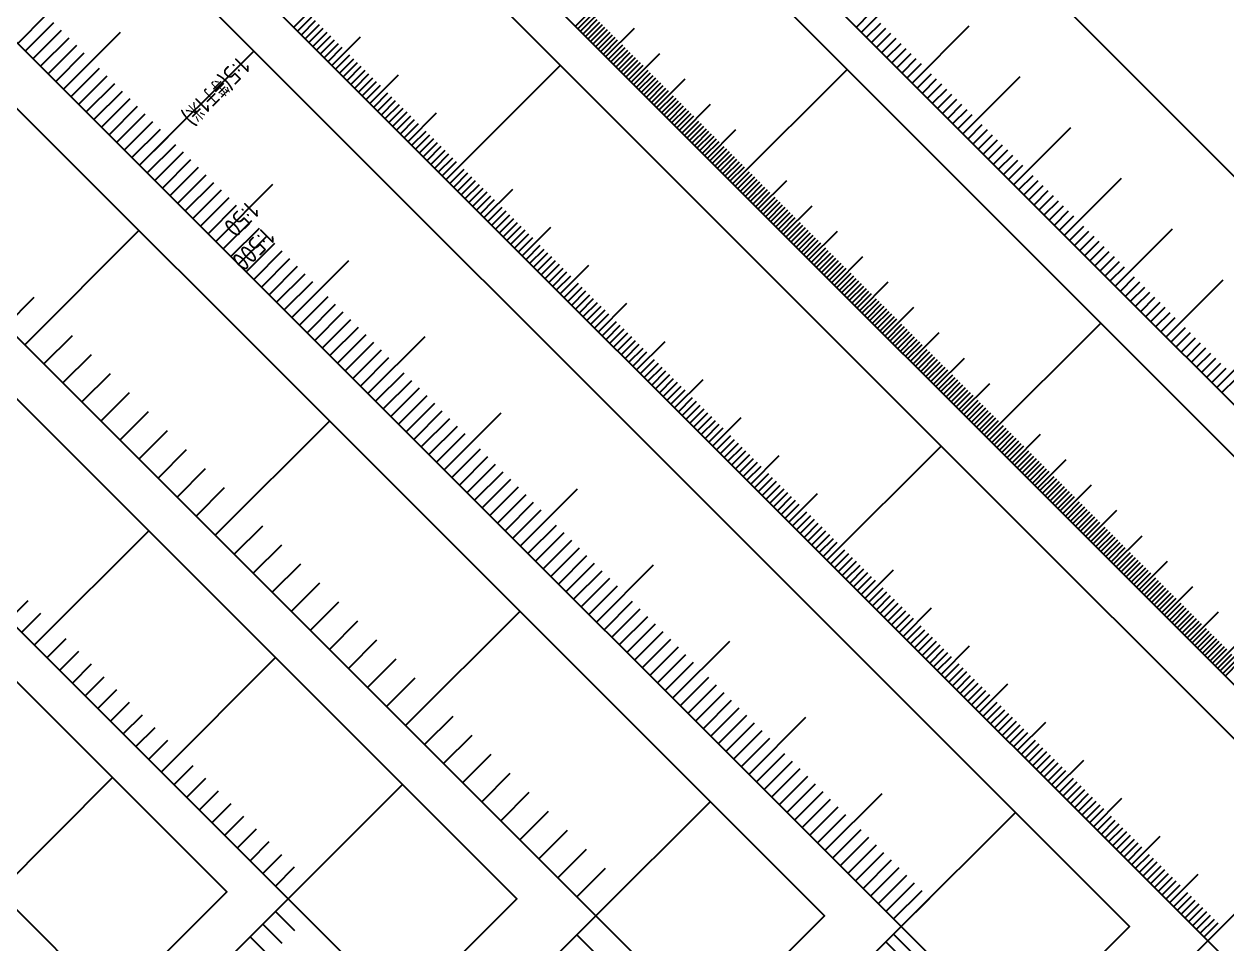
# Model space of a CAD drawing. Header units: millimetres. Extents: x 38046 to 69892, y 8139 to 15731.
# Drawn here: x 43972.3 to 44195.7, y 15178.7 to 15349.5 of the extents above; entities that cross this region are included whole.
import ezdxf

# ---------------------------------------------------------------- set-up
doc = ezdxf.new("R2010")
doc.units = ezdxf.units.MM
doc.header["$LTSCALE"] = 1000
doc.header["$MEASUREMENT"] = 0
doc.layers.get('0').update_dxf_attribs({"color": 3})
for name, color, linetype in [('PUB_TEXT', 3, 'Continuous'), ('图层1', 1, 'Continuous'), ('图层3', 253, 'Continuous')]:
    doc.layers.add(name, color=color, linetype=linetype)
doc.styles.get("Standard").update_dxf_attribs({"font": 'gbenor.shx', "bigfont": 'gbcbig.shx'})

msp = doc.modelspace()

# ---------------------------------------------------------------- linework, layer by layer
for p, q in [((44022.41, 15348.93), (44027.72, 15354.23)), ((44029.48, 15341.86), (44034.79, 15347.16)), ((44050.7, 15320.64), (44071.91, 15341.86)), ((44050.7, 15320.64), (44071.91, 15341.86)), ((44103.94, 15319.91), (44125.16, 15341.12)), ((44036.56, 15334.79), (44041.86, 15340.09)), ((44043.63, 15327.72), (44048.93, 15333.02)), ((44057.77, 15313.57), (44063.07, 15318.88)), ((44064.84, 15306.5), (44070.14, 15311.81)), ((43972.46, 15289.94), (43993.67, 15311.16)), ((44071.91, 15299.43), (44077.21, 15304.74)), ((44078.98, 15292.36), (44084.28, 15297.66)), ((44151.08, 15272.77), (44172.3, 15293.98)), ((44086.05, 15285.29), (44091.36, 15290.59)), ((44093.12, 15278.22), (44098.43, 15283.52)), ((44100.19, 15271.15), (44105.5, 15276.45)), ((44007.81, 15254.59), (44029.03, 15275.8)), ((44007.81, 15254.59), (44029.03, 15275.8)), ((44107.27, 15264.08), (44112.57, 15269.38)), ((44121.41, 15249.93), (44142.62, 15271.15)), ((44114.34, 15257.01), (44119.64, 15262.31)), ((43974.26, 15234.2), (43995.48, 15255.42)), ((43974.26, 15234.2), (43995.48, 15255.42)), ((44128.48, 15242.86), (44133.78, 15248.17)), ((44043.17, 15219.23), (44064.38, 15240.44)), ((44135.55, 15235.79), (44140.85, 15241.1)), ((44142.62, 15228.72), (44147.92, 15234.02)), ((43997.83, 15210.63), (44019.05, 15231.85)), ((44149.69, 15221.65), (44155, 15226.95)), ((44156.76, 15214.58), (44162.07, 15219.88)), ((44163.83, 15207.51), (44169.14, 15212.81)), ((44170.91, 15200.44), (44176.21, 15205.74)), ((44177.98, 15193.37), (44183.28, 15198.67)), ((44185.05, 15186.29), (44190.35, 15191.6))]:
    msp.add_line(p, q)
for points in [[(44127.82, 15348.01), (44138.43, 15358.62)], [(44075.66, 15348.19), (44080.96, 15353.49)], [(43979.63, 15337.45), (43990.24, 15348.05)], [(44080.37, 15343.48), (44085.68, 15348.78)], [(44137.25, 15338.58), (44147.86, 15349.19)], [(43993.77, 15323.31), (44014.99, 15344.52)], [(44085.09, 15338.76), (44090.39, 15344.07)], [(44103.94, 15319.91), (44125.16, 15341.12)], [(44089.8, 15334.05), (44095.1, 15339.35)], [(44146.68, 15329.15), (44157.29, 15339.76)], [(44094.52, 15329.34), (44099.82, 15334.64)], [(44099.23, 15324.62), (44104.53, 15329.92)], [(44156.11, 15319.72), (44166.71, 15330.33)], [(43993.77, 15323.31), (43999.08, 15328.61)], [(43993.77, 15323.31), (43999.08, 15328.61)], [(43993.77, 15323.31), (43999.08, 15328.61)], [(43993.77, 15323.31), (43999.08, 15328.61)], [(44165.54, 15310.3), (44176.14, 15320.9)], [(44007.92, 15309.16), (44018.52, 15319.77)], [(44007.92, 15309.16), (44018.52, 15319.77)], [(44007.92, 15309.16), (44018.52, 15319.77)], [(44007.92, 15309.16), (44018.52, 15319.77)], [(44007.92, 15309.16), (44018.52, 15319.77)], [(44007.92, 15309.16), (44018.52, 15319.77)], [(44007.92, 15309.16), (44018.52, 15319.77)], [(44007.92, 15309.16), (44018.52, 15319.77)], [(44007.92, 15309.16), (44018.52, 15319.77)], [(44108.66, 15315.19), (44113.96, 15320.5)], [(44113.37, 15310.48), (44118.67, 15315.78)], [(43972.46, 15289.94), (43993.67, 15311.16)], [(44118.09, 15305.77), (44123.39, 15311.07)], [(44174.96, 15300.87), (44185.57, 15311.47)], [(44022.06, 15295.02), (44032.67, 15305.63)], [(44022.06, 15295.02), (44032.67, 15305.63)], [(44022.06, 15295.02), (44032.67, 15305.63)], [(44022.06, 15295.02), (44032.67, 15305.63)], [(44022.06, 15295.02), (44032.67, 15305.63)], [(44122.8, 15301.05), (44128.1, 15306.35)], [(44127.51, 15296.34), (44132.82, 15301.64)], [(44184.39, 15291.44), (44195, 15302.05)], [(44132.23, 15291.62), (44137.53, 15296.93)], [(44151.08, 15272.77), (44172.3, 15293.98)], [(44136.94, 15286.91), (44142.25, 15292.21)], [(44193.82, 15282.01), (44204.43, 15292.62)], [(44036.2, 15280.88), (44046.81, 15291.49)], [(44036.2, 15280.88), (44046.81, 15291.49)], [(44036.2, 15280.88), (44046.81, 15291.49)], [(44036.2, 15280.88), (44046.81, 15291.49)], [(44036.2, 15280.88), (44046.81, 15291.49)], [(44036.2, 15280.88), (44046.81, 15291.49)], [(44036.2, 15280.88), (44046.81, 15291.49)], [(44036.2, 15280.88), (44046.81, 15291.49)], [(44141.66, 15282.19), (44146.96, 15287.5)], [(44146.37, 15277.48), (44151.67, 15282.78)], [(44050.34, 15266.74), (44060.95, 15277.34)], [(44050.34, 15266.74), (44060.95, 15277.34)], [(44050.34, 15266.74), (44060.95, 15277.34)], [(44050.34, 15266.74), (44060.95, 15277.34)], [(44155.8, 15268.05), (44161.1, 15273.36)], [(44160.51, 15263.34), (44165.82, 15268.64)], [(44064.49, 15252.59), (44075.09, 15263.2)], [(44064.49, 15252.59), (44075.09, 15263.2)], [(44064.49, 15252.59), (44075.09, 15263.2)], [(44165.23, 15258.62), (44170.53, 15263.93)], [(44169.94, 15253.91), (44175.24, 15259.21)], [(44174.65, 15249.2), (44179.96, 15254.5)], [(44179.37, 15244.48), (44184.67, 15249.79)], [(44078.63, 15238.45), (44089.23, 15249.06)], [(44078.63, 15238.45), (44089.23, 15249.06)], [(44078.63, 15238.45), (44089.23, 15249.06)], [(44078.63, 15238.45), (44089.23, 15249.06)], [(44078.63, 15238.45), (44089.23, 15249.06)], [(44078.63, 15238.45), (44089.23, 15249.06)], [(44184.08, 15239.77), (44189.39, 15245.07)], [(44188.8, 15235.05), (44194.1, 15240.36)], [(44092.77, 15224.31), (44103.38, 15234.92)], [(44092.77, 15224.31), (44103.38, 15234.92)], [(44092.77, 15224.31), (44103.38, 15234.92)], [(44092.77, 15224.31), (44103.38, 15234.92)], [(44193.51, 15230.34), (44198.81, 15235.64)], [(44106.91, 15210.17), (44117.52, 15220.77)], [(44106.91, 15210.17), (44117.52, 15220.77)], [(44106.91, 15210.17), (44117.52, 15220.77)], [(44106.91, 15210.17), (44117.52, 15220.77)], [(43967.57, 15188.37), (43988.78, 15209.59)], [(44021.4, 15187.06), (44042.62, 15208.28)], [(44078.53, 15183.88), (44099.74, 15205.09)], [(44121.05, 15196.03), (44131.66, 15206.63)], [(44121.05, 15196.03), (44131.66, 15206.63)], [(44121.05, 15196.03), (44131.66, 15206.63)], [(44135.2, 15181.88), (44156.41, 15203.1)], [(44192.12, 15179.22), (44213.33, 15200.44)], [(43967.57, 15188.37), (43988.78, 15167.16)], [(44021.4, 15187.06), (44042.62, 15165.85)], [(44135.2, 15181.88), (44140.5, 15187.19)], [(44078.53, 15183.88), (44099.74, 15162.66)], [(44135.2, 15181.88), (44156.41, 15160.67)], [(44135.2, 15181.88), (44140.5, 15176.58)], [(44192.12, 15179.22), (44213.33, 15158.01)]]:
    msp.add_lwpolyline(points)
at = {"layer": '图层1'}
for points in [[(43967.57, 15188.37), (43748.36, 15407.58), (43769.58, 15428.79), (44009.99, 15188.37), (43769.58, 14947.96), (43748.36, 14969.17), (43967.57, 15188.37)], [(44021.4, 15187.06), (43802.2, 15406.27), (43823.41, 15427.48), (44063.83, 15187.06), (43823.41, 14946.65), (43802.2, 14967.86), (44021.4, 15187.06)], [(44078.53, 15183.88), (43859.32, 15403.08), (43880.54, 15424.29), (44120.95, 15183.88), (43880.54, 14943.46), (43859.32, 14964.67), (44078.53, 15183.88)], [(44135.2, 15181.88), (43915.99, 15401.09), (43937.21, 15422.3), (44177.62, 15181.88), (43937.21, 14941.47), (43915.99, 14962.68), (44135.2, 15181.88)], [(44192.12, 15179.22), (43972.92, 15398.43), (43994.13, 15419.64), (44234.54, 15179.22), (43994.13, 14938.81), (43972.92, 14960.02), (44192.12, 15179.22)], [(44245.36, 15178.49), (44026.16, 15397.69), (44047.38, 15418.9), (44287.79, 15178.49), (44047.38, 14938.07), (44026.16, 14959.28), (44245.36, 15178.49)], [(44297.53, 15178.3), (44078.33, 15397.51), (44099.54, 15418.72), (44339.96, 15178.3), (44099.54, 14937.89), (44078.33, 14959.1), (44297.53, 15178.3)]]:
    msp.add_lwpolyline(points, dxfattribs=at)
at = {"layer": '图层3'}
for p, q in [((44023.12, 15348.22), (44025.77, 15350.87)), ((44023.83, 15347.51), (44026.48, 15350.17)), ((44024.53, 15346.81), (44027.19, 15349.46)), ((44025.24, 15346.1), (44027.89, 15348.75)), ((44025.95, 15345.39), (44028.6, 15348.05)), ((44026.66, 15344.69), (44029.31, 15347.34)), ((44027.36, 15343.98), (44030.01, 15346.63)), ((44028.07, 15343.27), (44030.72, 15345.92)), ((44028.78, 15342.57), (44031.43, 15345.22)), ((44030.19, 15341.15), (44032.84, 15343.8)), ((44030.9, 15340.44), (44033.55, 15343.1)), ((44031.61, 15339.74), (44034.26, 15342.39)), ((44032.31, 15339.03), (44034.96, 15341.68)), ((44033.02, 15338.32), (44035.67, 15340.97)), ((44033.73, 15337.62), (44036.38, 15340.27)), ((44034.43, 15336.91), (44037.09, 15339.56)), ((44035.14, 15336.2), (44037.79, 15338.85)), ((44035.85, 15335.49), (44038.5, 15338.15)), ((44037.26, 15334.08), (44039.91, 15336.73)), ((44037.97, 15333.37), (44040.62, 15336.02)), ((44038.68, 15332.67), (44041.33, 15335.32)), ((44039.38, 15331.96), (44042.04, 15334.61)), ((44040.09, 15331.25), (44042.74, 15333.9)), ((44040.8, 15330.54), (44043.45, 15333.2)), ((44041.5, 15329.84), (44044.16, 15332.49)), ((44042.21, 15329.13), (44044.86, 15331.78)), ((44042.92, 15328.42), (44045.57, 15331.07)), ((44044.33, 15327.01), (44046.98, 15329.66)), ((44044.33, 15327.01), (44046.98, 15329.66)), ((44045.04, 15326.3), (44047.69, 15328.95)), ((44045.04, 15326.3), (44047.69, 15328.95)), ((44045.75, 15325.59), (44048.4, 15328.25)), ((44045.75, 15325.59), (44048.4, 15328.25)), ((44046.45, 15324.89), (44049.11, 15327.54)), ((44046.45, 15324.89), (44049.11, 15327.54)), ((44047.16, 15324.18), (44049.81, 15326.83)), ((44047.16, 15324.18), (44049.81, 15326.83)), ((44047.87, 15323.47), (44050.52, 15326.12)), ((44047.87, 15323.47), (44050.52, 15326.12)), ((44048.58, 15322.77), (44051.23, 15325.42)), ((44048.58, 15322.77), (44051.23, 15325.42)), ((44049.28, 15322.06), (44051.93, 15324.71)), ((44049.28, 15322.06), (44051.93, 15324.71)), ((44049.99, 15321.35), (44052.64, 15324)), ((44049.99, 15321.35), (44052.64, 15324)), ((44051.4, 15319.94), (44054.06, 15322.59)), ((44051.4, 15319.94), (44054.06, 15322.59)), ((44052.11, 15319.23), (44054.76, 15321.88)), ((44052.11, 15319.23), (44054.76, 15321.88)), ((44052.82, 15318.52), (44055.47, 15321.18)), ((44052.82, 15318.52), (44055.47, 15321.18)), ((44053.53, 15317.82), (44056.18, 15320.47)), ((44054.23, 15317.11), (44056.88, 15319.76)), ((44054.94, 15316.4), (44057.59, 15319.05)), ((44055.65, 15315.7), (44058.3, 15318.35)), ((44056.35, 15314.99), (44059.01, 15317.64)), ((44057.06, 15314.28), (44059.71, 15316.93)), ((44058.48, 15312.87), (44061.13, 15315.52)), ((44059.18, 15312.16), (44061.83, 15314.81)), ((44059.89, 15311.45), (44062.54, 15314.1)), ((44060.6, 15310.75), (44063.25, 15313.4)), ((44061.3, 15310.04), (44063.96, 15312.69)), ((44062.01, 15309.33), (44064.66, 15311.98)), ((44062.72, 15308.62), (44065.37, 15311.28)), ((44063.43, 15307.92), (44066.08, 15310.57)), ((44064.13, 15307.21), (44066.78, 15309.86)), ((44065.55, 15305.8), (44068.2, 15308.45)), ((44066.25, 15305.09), (44068.91, 15307.74)), ((44066.96, 15304.38), (44069.61, 15307.03)), ((44067.67, 15303.67), (44070.32, 15306.33)), ((44068.37, 15302.97), (44071.03, 15305.62)), ((44069.08, 15302.26), (44071.73, 15304.91)), ((44069.79, 15301.55), (44072.44, 15304.2)), ((44070.5, 15300.85), (44073.15, 15303.5)), ((44071.2, 15300.14), (44073.85, 15302.79)), ((44072.62, 15298.72), (44075.27, 15301.38)), ((44073.32, 15298.02), (44075.98, 15300.67)), ((43968.92, 15293.48), (43974.23, 15298.78)), ((44074.03, 15297.31), (44076.68, 15299.96)), ((44074.74, 15296.6), (44077.39, 15299.25)), ((44075.45, 15295.9), (44078.1, 15298.55)), ((44076.15, 15295.19), (44078.8, 15297.84)), ((44076.86, 15294.48), (44079.51, 15297.13)), ((44077.57, 15293.77), (44080.22, 15296.43)), ((44078.27, 15293.07), (44080.93, 15295.72)), ((44079.69, 15291.65), (44082.34, 15294.31)), ((43976, 15286.41), (43981.3, 15291.71)), ((44080.4, 15290.95), (44083.05, 15293.6)), ((44081.1, 15290.24), (44083.75, 15292.89)), ((44081.81, 15289.53), (44084.46, 15292.18)), ((44082.52, 15288.83), (44085.17, 15291.48)), ((44083.22, 15288.12), (44085.88, 15290.77)), ((44083.93, 15287.41), (44086.58, 15290.06)), ((44084.64, 15286.7), (44087.29, 15289.36)), ((43979.53, 15282.87), (43984.83, 15288.17)), ((44085.35, 15286), (44088, 15288.65)), ((44086.76, 15284.58), (44089.41, 15287.23)), ((44087.47, 15283.88), (44090.12, 15286.53)), ((44088.17, 15283.17), (44090.83, 15285.82)), ((44088.88, 15282.46), (44091.53, 15285.11)), ((43983.07, 15279.34), (43988.37, 15284.64)), ((44089.59, 15281.75), (44092.24, 15284.41)), ((44090.3, 15281.05), (44092.95, 15283.7)), ((44091, 15280.34), (44093.65, 15282.99)), ((43986.6, 15275.8), (43991.91, 15281.1)), ((44091.71, 15279.63), (44094.36, 15282.28)), ((44092.42, 15278.93), (44095.07, 15281.58)), ((44093.83, 15277.51), (44096.48, 15280.16)), ((44094.54, 15276.8), (44097.19, 15279.46)), ((44095.24, 15276.1), (44097.9, 15278.75)), ((43990.14, 15272.26), (43995.44, 15277.57)), ((44095.95, 15275.39), (44098.6, 15278.04)), ((44096.66, 15274.68), (44099.31, 15277.33)), ((44097.37, 15273.98), (44100.02, 15276.63)), ((44098.07, 15273.27), (44100.72, 15275.92)), ((43993.67, 15268.73), (43998.98, 15274.03)), ((44098.78, 15272.56), (44101.43, 15275.21)), ((44099.49, 15271.85), (44102.14, 15274.51)), ((44100.9, 15270.44), (44103.55, 15273.09)), ((44101.61, 15269.73), (44104.26, 15272.38)), ((44102.32, 15269.03), (44104.97, 15271.68)), ((43997.21, 15265.19), (44002.51, 15270.5)), ((44103.02, 15268.32), (44105.67, 15270.97)), ((44103.73, 15267.61), (44106.38, 15270.26)), ((44104.44, 15266.9), (44107.09, 15269.56)), ((44000.74, 15261.66), (44006.05, 15266.96)), ((44105.14, 15266.2), (44107.8, 15268.85)), ((44105.85, 15265.49), (44108.5, 15268.14)), ((44106.56, 15264.78), (44109.21, 15267.44)), ((44107.97, 15263.37), (44110.62, 15266.02)), ((44108.68, 15262.66), (44111.33, 15265.31)), ((44004.28, 15258.12), (44009.58, 15263.43)), ((44109.39, 15261.96), (44112.04, 15264.61)), ((44110.09, 15261.25), (44112.75, 15263.9)), ((44110.8, 15260.54), (44113.45, 15263.19)), ((44111.51, 15259.83), (44114.16, 15262.49)), ((44112.22, 15259.13), (44114.87, 15261.78)), ((44112.92, 15258.42), (44115.57, 15261.07)), ((44113.63, 15257.71), (44116.28, 15260.36)), ((44115.04, 15256.3), (44117.7, 15258.95)), ((44115.75, 15255.59), (44118.4, 15258.24)), ((44011.35, 15251.05), (44016.65, 15256.35)), ((44116.46, 15254.88), (44119.11, 15257.54)), ((44117.17, 15254.18), (44119.82, 15256.83)), ((44117.87, 15253.47), (44120.52, 15256.12)), ((44118.58, 15252.76), (44121.23, 15255.41)), ((44119.29, 15252.06), (44121.94, 15254.71)), ((44119.99, 15251.35), (44122.65, 15254)), ((44014.89, 15247.52), (44020.19, 15252.82)), ((44120.7, 15250.64), (44123.35, 15253.29)), ((44122.11, 15249.23), (44124.77, 15251.88)), ((44018.42, 15243.98), (44023.72, 15249.28)), ((44122.82, 15248.52), (44125.47, 15251.17)), ((44123.53, 15247.81), (44126.18, 15250.46)), ((44124.24, 15247.11), (44126.89, 15249.76)), ((44124.94, 15246.4), (44127.6, 15249.05)), ((44125.65, 15245.69), (44128.3, 15248.34)), ((44126.36, 15244.98), (44129.01, 15247.64)), ((44127.06, 15244.28), (44129.72, 15246.93)), ((44021.96, 15240.44), (44027.26, 15245.75)), ((44127.77, 15243.57), (44130.42, 15246.22)), ((44129.19, 15242.16), (44131.84, 15244.81)), ((43969.55, 15238.92), (43973.08, 15242.45)), ((44129.89, 15241.45), (44132.54, 15244.1)), ((44130.6, 15240.74), (44133.25, 15243.39)), ((44131.31, 15240.03), (44133.96, 15242.69)), ((44025.49, 15236.91), (44030.8, 15242.21)), ((44132.01, 15239.33), (44134.67, 15241.98)), ((44132.72, 15238.62), (44135.37, 15241.27)), ((44133.43, 15237.91), (44136.08, 15240.57)), ((43971.91, 15236.56), (43975.44, 15240.1)), ((44029.03, 15233.37), (44034.33, 15238.68)), ((44134.14, 15237.21), (44136.79, 15239.86)), ((44134.84, 15236.5), (44137.49, 15239.15)), ((44136.26, 15235.09), (44138.91, 15237.74)), ((44136.96, 15234.38), (44139.62, 15237.03)), ((44137.67, 15233.67), (44140.32, 15236.32)), ((43976.62, 15231.85), (43980.16, 15235.38)), ((44032.56, 15229.84), (44037.87, 15235.14)), ((44138.38, 15232.96), (44141.03, 15235.62)), ((44139.09, 15232.26), (44141.74, 15234.91)), ((44139.79, 15231.55), (44142.44, 15234.2)), ((44140.5, 15230.84), (44143.15, 15233.49)), ((43978.98, 15229.49), (43982.51, 15233.03)), ((44036.1, 15226.3), (44041.4, 15231.61)), ((44141.21, 15230.14), (44143.86, 15232.79)), ((44141.91, 15229.43), (44144.57, 15232.08)), ((43981.33, 15227.13), (43984.87, 15230.67)), ((44143.33, 15228.01), (44145.98, 15230.67)), ((44144.04, 15227.31), (44146.69, 15229.96)), ((44144.74, 15226.6), (44147.39, 15229.25)), ((43983.69, 15224.78), (43987.23, 15228.31)), ((44039.63, 15222.77), (44044.94, 15228.07)), ((44145.45, 15225.89), (44148.1, 15228.54)), ((44146.16, 15225.19), (44148.81, 15227.84)), ((44146.86, 15224.48), (44149.52, 15227.13)), ((43986.05, 15222.42), (43989.58, 15225.95)), ((44147.57, 15223.77), (44150.22, 15226.42)), ((44148.28, 15223.06), (44150.93, 15225.72)), ((44148.98, 15222.36), (44151.64, 15225.01)), ((43988.41, 15220.06), (43991.94, 15223.6)), ((44150.4, 15220.94), (44153.05, 15223.59)), ((44151.11, 15220.24), (44153.76, 15222.89)), ((43990.76, 15217.7), (43994.3, 15221.24)), ((44046.71, 15215.7), (44052.01, 15221)), ((44151.81, 15219.53), (44154.47, 15222.18)), ((44152.52, 15218.82), (44155.17, 15221.47)), ((44153.23, 15218.11), (44155.88, 15220.77)), ((44153.93, 15217.41), (44156.59, 15220.06)), ((43993.12, 15215.35), (43996.65, 15218.88)), ((44154.64, 15216.7), (44157.29, 15219.35)), ((44155.35, 15215.99), (44158, 15218.64)), ((44156.06, 15215.29), (44158.71, 15217.94)), ((43995.48, 15212.99), (43999.01, 15216.53)), ((44050.24, 15212.16), (44055.54, 15217.46)), ((44157.47, 15213.87), (44160.12, 15216.52)), ((44158.18, 15213.16), (44160.83, 15215.82)), ((44053.78, 15208.63), (44059.08, 15213.93)), ((44158.88, 15212.46), (44161.54, 15215.11)), ((44159.59, 15211.75), (44162.24, 15214.4)), ((44160.3, 15211.04), (44162.95, 15213.7)), ((44000.19, 15208.28), (44003.73, 15211.81)), ((44161.01, 15210.34), (44163.66, 15212.99)), ((44161.71, 15209.63), (44164.36, 15212.28)), ((44162.42, 15208.92), (44165.07, 15211.57)), ((44002.55, 15205.92), (44006.08, 15209.46)), ((44057.31, 15205.09), (44062.62, 15210.39)), ((44163.13, 15208.21), (44165.78, 15210.87)), ((44164.54, 15206.8), (44167.19, 15209.45)), ((44004.9, 15203.56), (44008.44, 15207.1)), ((44060.85, 15201.55), (44066.15, 15206.86)), ((44165.25, 15206.09), (44167.9, 15208.75)), ((44165.96, 15205.39), (44168.61, 15208.04)), ((44166.66, 15204.68), (44169.31, 15207.33)), ((44007.26, 15201.21), (44010.8, 15204.74)), ((44167.37, 15203.97), (44170.02, 15206.62)), ((44168.08, 15203.27), (44170.73, 15205.92)), ((44168.78, 15202.56), (44171.44, 15205.21)), ((44169.49, 15201.85), (44172.14, 15204.5)), ((44009.62, 15198.85), (44013.15, 15202.38)), ((44064.38, 15198.02), (44069.69, 15203.32)), ((44170.2, 15201.14), (44172.85, 15203.8)), ((44171.61, 15199.73), (44174.26, 15202.38)), ((44011.98, 15196.49), (44015.51, 15200.03)), ((44172.32, 15199.02), (44174.97, 15201.67)), ((44173.03, 15198.32), (44175.68, 15200.97)), ((44173.73, 15197.61), (44176.39, 15200.26)), ((44067.92, 15194.48), (44073.22, 15199.79)), ((44174.44, 15196.9), (44177.09, 15199.55)), ((44175.15, 15196.19), (44177.8, 15198.85)), ((44175.86, 15195.49), (44178.51, 15198.14)), ((44014.33, 15194.13), (44017.87, 15197.67)), ((44071.45, 15190.95), (44076.76, 15196.25)), ((44176.56, 15194.78), (44179.21, 15197.43)), ((44177.27, 15194.07), (44179.92, 15196.72)), ((44016.69, 15191.78), (44020.23, 15195.31)), ((44178.68, 15192.66), (44181.34, 15195.31)), ((44179.39, 15191.95), (44182.04, 15194.6)), ((44180.1, 15191.24), (44182.75, 15193.9)), ((44019.05, 15189.42), (44022.58, 15192.96)), ((44074.99, 15187.41), (44080.29, 15192.72)), ((44180.8, 15190.54), (44183.46, 15193.19)), ((44181.51, 15189.83), (44184.16, 15192.48)), ((44182.22, 15189.12), (44184.87, 15191.77)), ((44182.93, 15188.42), (44185.58, 15191.07)), ((44183.63, 15187.71), (44186.28, 15190.36)), ((44184.34, 15187), (44186.99, 15189.65)), ((44185.75, 15185.59), (44188.41, 15188.24)), ((44186.46, 15184.88), (44189.11, 15187.53)), ((44187.17, 15184.17), (44189.82, 15186.82)), ((44019.05, 15184.71), (44022.58, 15181.17)), ((44187.88, 15183.47), (44190.53, 15186.12)), ((44188.58, 15182.76), (44191.23, 15185.41)), ((44189.29, 15182.05), (44191.94, 15184.7)), ((44016.69, 15182.35), (44020.23, 15178.81)), ((44190, 15181.34), (44192.65, 15184)), ((44190.7, 15180.64), (44193.36, 15183.29)), ((44191.41, 15179.93), (44194.06, 15182.58)), ((44014.33, 15179.99), (44017.87, 15176.46)), ((44074.99, 15180.34), (44080.29, 15175.04))]:
    msp.add_line(p, q, dxfattribs=at)
for points in [[(43971.15, 15345.93), (43976.45, 15351.24)], [(43972.56, 15344.52), (43977.86, 15349.82)], [(44074.72, 15349.13), (44077.37, 15351.79)], [(44075.19, 15348.66), (44077.84, 15351.31)], [(44076.13, 15347.72), (44078.78, 15350.37)], [(44076.6, 15347.25), (44079.25, 15349.9)], [(44126.88, 15348.95), (44129.53, 15351.6)], [(44128.77, 15347.07), (44131.42, 15349.72)], [(43973.98, 15343.1), (43979.28, 15348.41)], [(44077.07, 15346.78), (44079.73, 15349.43)], [(44077.54, 15346.31), (44080.2, 15348.96)], [(44078.02, 15345.83), (44080.67, 15348.49)], [(44078.49, 15345.36), (44081.14, 15348.01)], [(44078.96, 15344.89), (44081.61, 15347.54)], [(44129.71, 15346.12), (44132.36, 15348.77)], [(44130.65, 15345.18), (44133.3, 15347.83)], [(43975.39, 15341.69), (43980.69, 15346.99)], [(43976.8, 15340.28), (43982.11, 15345.58)], [(44079.43, 15344.42), (44082.08, 15347.07)], [(44079.9, 15343.95), (44082.55, 15346.6)], [(44080.84, 15343.01), (44083.5, 15345.66)], [(44081.32, 15342.53), (44083.97, 15345.19)], [(44131.59, 15344.24), (44134.25, 15346.89)], [(44132.54, 15343.29), (44135.19, 15345.95)], [(43978.22, 15338.86), (43983.52, 15344.17)], [(44081.79, 15342.06), (44084.44, 15344.71)], [(44082.26, 15341.59), (44084.91, 15344.24)], [(44082.73, 15341.12), (44085.38, 15343.77)], [(44083.2, 15340.65), (44085.85, 15343.3)], [(44133.48, 15342.35), (44136.13, 15345)], [(44134.42, 15341.41), (44137.07, 15344.06)], [(44135.37, 15340.47), (44138.02, 15343.12)], [(43981.05, 15336.03), (43986.35, 15341.34)], [(44083.67, 15340.18), (44086.32, 15342.83)], [(44084.14, 15339.71), (44086.8, 15342.36)], [(44084.62, 15339.23), (44087.27, 15341.89)], [(44085.56, 15338.29), (44088.21, 15340.94)], [(44136.31, 15339.52), (44138.96, 15342.18)], [(43982.46, 15334.62), (43987.76, 15339.92)], [(43983.87, 15333.2), (43989.18, 15338.51)], [(44086.03, 15337.82), (44088.68, 15340.47)], [(44086.5, 15337.35), (44089.15, 15340)], [(44086.97, 15336.88), (44089.62, 15339.53)], [(44087.44, 15336.41), (44090.1, 15339.06)], [(44087.92, 15335.94), (44090.57, 15338.59)], [(44138.19, 15337.64), (44140.85, 15340.29)], [(44139.14, 15336.69), (44141.79, 15339.35)], [(43985.29, 15331.79), (43990.59, 15337.09)], [(44088.39, 15335.46), (44091.04, 15338.12)], [(44088.86, 15334.99), (44091.51, 15337.64)], [(44089.33, 15334.52), (44091.98, 15337.17)], [(44090.27, 15333.58), (44092.92, 15336.23)], [(44140.08, 15335.75), (44142.73, 15338.4)], [(44141.02, 15334.81), (44143.67, 15337.46)], [(44141.97, 15333.87), (44144.62, 15336.52)], [(43986.7, 15330.38), (43992.01, 15335.68)], [(43988.12, 15328.96), (43993.42, 15334.27)], [(44090.74, 15333.11), (44093.4, 15335.76)], [(44091.22, 15332.64), (44093.87, 15335.29)], [(44091.69, 15332.16), (44094.34, 15334.82)], [(44092.16, 15331.69), (44094.81, 15334.34)], [(44142.91, 15332.92), (44145.56, 15335.58)], [(44143.85, 15331.98), (44146.5, 15334.63)], [(43989.53, 15327.55), (43994.84, 15332.85)], [(44092.63, 15331.22), (44095.28, 15333.87)], [(44093.1, 15330.75), (44095.75, 15333.4)], [(44093.57, 15330.28), (44096.22, 15332.93)], [(44094.04, 15329.81), (44096.7, 15332.46)], [(44144.79, 15331.04), (44147.45, 15333.69)], [(44145.74, 15330.1), (44148.39, 15332.75)], [(43990.95, 15326.13), (43996.25, 15331.44)], [(43992.36, 15324.72), (43997.66, 15330.02)], [(44094.99, 15328.86), (44097.64, 15331.52)], [(44095.46, 15328.39), (44098.11, 15331.04)], [(44095.93, 15327.92), (44098.58, 15330.57)], [(44096.4, 15327.45), (44099.05, 15330.1)], [(44096.87, 15326.98), (44099.52, 15329.63)], [(44147.62, 15328.21), (44150.27, 15330.86)], [(44148.56, 15327.27), (44151.22, 15329.92)], [(44097.34, 15326.51), (44100, 15329.16)], [(44097.82, 15326.04), (44100.47, 15328.69)], [(44098.29, 15325.56), (44100.94, 15328.22)], [(44098.76, 15325.09), (44101.41, 15327.74)], [(44149.51, 15326.32), (44152.16, 15328.98)], [(44150.45, 15325.38), (44153.1, 15328.03)], [(43995.19, 15321.89), (44000.49, 15327.19)], [(43996.6, 15320.48), (44001.91, 15325.78)], [(44099.7, 15324.15), (44102.35, 15326.8)], [(44100.17, 15323.68), (44102.82, 15326.33)], [(44100.64, 15323.21), (44103.3, 15325.86)], [(44101.12, 15322.74), (44103.77, 15325.39)], [(44151.39, 15324.44), (44154.05, 15327.09)], [(44152.34, 15323.5), (44154.99, 15326.15)], [(44153.28, 15322.55), (44155.93, 15325.2)], [(43998.02, 15319.06), (44003.32, 15324.37)], [(43999.43, 15317.65), (44004.73, 15322.95)], [(44101.59, 15322.26), (44104.24, 15324.92)], [(44102.06, 15321.79), (44104.71, 15324.44)], [(44102.53, 15321.32), (44105.18, 15323.97)], [(44103, 15320.85), (44105.65, 15323.5)], [(44103.47, 15320.38), (44106.12, 15323.03)], [(44154.22, 15321.61), (44156.87, 15324.26)], [(44155.16, 15320.67), (44157.82, 15323.32)], [(44000.85, 15316.23), (44006.15, 15321.54)], [(44104.41, 15319.44), (44107.07, 15322.09)], [(44104.89, 15318.96), (44107.54, 15321.62)], [(44105.36, 15318.49), (44108.01, 15321.14)], [(44105.83, 15318.02), (44108.48, 15320.67)], [(44157.05, 15318.78), (44159.7, 15321.43)], [(44002.26, 15314.82), (44007.56, 15320.12)], [(44003.67, 15313.41), (44008.98, 15318.71)], [(44106.3, 15317.55), (44108.95, 15320.2)], [(44106.77, 15317.08), (44109.42, 15319.73)], [(44107.24, 15316.61), (44109.9, 15319.26)], [(44107.71, 15316.14), (44110.37, 15318.79)], [(44157.99, 15317.84), (44160.64, 15320.49)], [(44158.94, 15316.9), (44161.59, 15319.55)], [(44159.88, 15315.95), (44162.53, 15318.6)], [(44005.09, 15311.99), (44010.39, 15317.3)], [(44108.19, 15315.66), (44110.84, 15318.32)], [(44109.13, 15314.72), (44111.78, 15317.37)], [(44109.6, 15314.25), (44112.25, 15316.9)], [(44110.07, 15313.78), (44112.72, 15316.43)], [(44160.82, 15315.01), (44163.47, 15317.66)], [(44161.76, 15314.07), (44164.42, 15316.72)], [(44006.5, 15310.58), (44011.81, 15315.88)], [(44006.5, 15310.58), (44011.81, 15315.88)], [(44110.54, 15313.31), (44113.19, 15315.96)], [(44111.01, 15312.84), (44113.67, 15315.49)], [(44111.49, 15312.36), (44114.14, 15315.02)], [(44111.96, 15311.89), (44114.61, 15314.55)], [(44112.43, 15311.42), (44115.08, 15314.07)], [(44162.71, 15313.12), (44165.36, 15315.78)], [(44163.65, 15312.18), (44166.3, 15314.83)], [(44164.59, 15311.24), (44167.24, 15313.89)], [(44009.33, 15307.75), (44014.63, 15313.05)], [(44010.75, 15306.33), (44016.05, 15311.64)], [(44112.9, 15310.95), (44115.55, 15313.6)], [(44113.84, 15310.01), (44116.49, 15312.66)], [(44114.31, 15309.54), (44116.97, 15312.19)], [(44114.79, 15309.06), (44117.44, 15311.72)], [(44166.48, 15309.35), (44169.13, 15312.01)], [(44012.16, 15304.92), (44017.46, 15310.22)], [(44115.26, 15308.59), (44117.91, 15311.25)], [(44115.73, 15308.12), (44118.38, 15310.77)], [(44116.2, 15307.65), (44118.85, 15310.3)], [(44116.67, 15307.18), (44119.32, 15309.83)], [(44167.42, 15308.41), (44170.07, 15311.06)], [(44168.36, 15307.47), (44171.02, 15310.12)], [(44013.57, 15303.51), (44018.88, 15308.81)], [(44014.99, 15302.09), (44020.29, 15307.4)], [(44117.14, 15306.71), (44119.79, 15309.36)], [(44117.61, 15306.24), (44120.27, 15308.89)], [(44118.56, 15305.29), (44121.21, 15307.95)], [(44119.03, 15304.82), (44121.68, 15307.47)], [(44169.31, 15306.53), (44171.96, 15309.18)], [(44170.25, 15305.58), (44172.9, 15308.23)], [(44171.19, 15304.64), (44173.84, 15307.29)], [(44016.4, 15300.68), (44021.71, 15305.98)], [(44119.5, 15304.35), (44122.15, 15307)], [(44119.97, 15303.88), (44122.62, 15306.53)], [(44120.44, 15303.41), (44123.09, 15306.06)], [(44120.91, 15302.94), (44123.57, 15305.59)], [(44121.39, 15302.47), (44124.04, 15305.12)], [(44172.14, 15303.7), (44174.79, 15306.35)], [(44173.08, 15302.75), (44175.73, 15305.41)], [(44017.82, 15299.26), (44023.12, 15304.57)], [(44019.23, 15297.85), (44024.53, 15303.15)], [(44121.86, 15301.99), (44124.51, 15304.65)], [(44122.33, 15301.52), (44124.98, 15304.17)], [(44123.27, 15300.58), (44125.92, 15303.23)], [(44123.74, 15300.11), (44126.39, 15302.76)], [(44174.02, 15301.81), (44176.67, 15304.46)], [(44020.64, 15296.44), (44025.95, 15301.74)], [(44020.64, 15296.44), (44025.95, 15301.74)], [(44124.21, 15299.64), (44126.87, 15302.29)], [(44124.69, 15299.17), (44127.34, 15301.82)], [(44125.16, 15298.69), (44127.81, 15301.35)], [(44125.63, 15298.22), (44128.28, 15300.87)], [(44175.91, 15299.93), (44178.56, 15302.58)], [(44176.85, 15298.98), (44179.5, 15301.63)], [(44177.79, 15298.04), (44180.44, 15300.69)], [(44023.47, 15293.61), (44028.78, 15298.91)], [(44126.1, 15297.75), (44128.75, 15300.4)], [(44126.57, 15297.28), (44129.22, 15299.93)], [(44127.04, 15296.81), (44129.69, 15299.46)], [(44127.99, 15295.87), (44130.64, 15298.52)], [(44178.73, 15297.1), (44181.39, 15299.75)], [(44179.68, 15296.15), (44182.33, 15298.81)], [(44024.89, 15292.19), (44030.19, 15297.5)], [(44026.3, 15290.78), (44031.6, 15296.08)], [(44128.46, 15295.39), (44131.11, 15298.05)], [(44128.93, 15294.92), (44131.58, 15297.57)], [(44129.4, 15294.45), (44132.05, 15297.1)], [(44129.87, 15293.98), (44132.52, 15296.63)], [(44130.34, 15293.51), (44132.99, 15296.16)], [(44180.62, 15295.21), (44183.27, 15297.86)], [(44181.56, 15294.27), (44184.21, 15296.92)], [(44027.72, 15289.36), (44033.02, 15294.67)], [(44130.81, 15293.04), (44133.47, 15295.69)], [(44131.29, 15292.57), (44133.94, 15295.22)], [(44131.76, 15292.09), (44134.41, 15294.75)], [(44132.7, 15291.15), (44135.35, 15293.8)], [(44182.51, 15293.33), (44185.16, 15295.98)], [(44183.45, 15292.38), (44186.1, 15295.03)], [(44029.13, 15287.95), (44034.43, 15293.25)], [(44030.54, 15286.54), (44035.85, 15291.84)], [(44030.54, 15286.54), (44035.85, 15291.84)], [(44133.17, 15290.68), (44135.82, 15293.33)], [(44133.64, 15290.21), (44136.29, 15292.86)], [(44134.11, 15289.74), (44136.77, 15292.39)], [(44134.58, 15289.27), (44137.24, 15291.92)], [(44185.33, 15290.5), (44187.99, 15293.15)], [(44186.28, 15289.55), (44188.93, 15292.21)], [(44031.96, 15285.12), (44037.26, 15290.42)], [(44031.96, 15285.12), (44037.26, 15290.42)], [(44135.06, 15288.79), (44137.71, 15291.45)], [(44135.53, 15288.32), (44138.18, 15290.97)], [(44136, 15287.85), (44138.65, 15290.5)], [(44136.47, 15287.38), (44139.12, 15290.03)], [(44187.22, 15288.61), (44189.87, 15291.26)], [(44188.16, 15287.67), (44190.81, 15290.32)], [(44189.11, 15286.73), (44191.76, 15289.38)], [(44033.37, 15283.71), (44038.68, 15289.01)], [(44033.37, 15283.71), (44038.68, 15289.01)], [(44034.79, 15282.29), (44040.09, 15287.6)], [(44034.79, 15282.29), (44040.09, 15287.6)], [(44137.41, 15286.44), (44140.06, 15289.09)], [(44137.88, 15285.97), (44140.54, 15288.62)], [(44138.36, 15285.49), (44141.01, 15288.15)], [(44138.83, 15285.02), (44141.48, 15287.67)], [(44139.3, 15284.55), (44141.95, 15287.2)], [(44190.05, 15285.78), (44192.7, 15288.43)], [(44190.99, 15284.84), (44193.64, 15287.49)], [(44139.77, 15284.08), (44142.42, 15286.73)], [(44140.24, 15283.61), (44142.89, 15286.26)], [(44140.71, 15283.14), (44143.36, 15285.79)], [(44141.18, 15282.67), (44143.84, 15285.32)], [(44191.93, 15283.9), (44194.59, 15286.55)], [(44192.88, 15282.95), (44195.53, 15285.61)], [(44037.62, 15279.46), (44042.92, 15284.77)], [(44039.03, 15278.05), (44044.33, 15283.35)], [(44142.13, 15281.72), (44144.78, 15284.38)], [(44142.6, 15281.25), (44145.25, 15283.9)], [(44143.07, 15280.78), (44145.72, 15283.43)], [(44143.54, 15280.31), (44146.19, 15282.96)], [(44194.76, 15281.07), (44197.41, 15283.72)], [(44040.44, 15276.64), (44045.75, 15281.94)], [(44041.86, 15275.22), (44047.16, 15280.53)], [(44144.01, 15279.84), (44146.66, 15282.49)], [(44144.48, 15279.37), (44147.14, 15282.02)], [(44144.96, 15278.9), (44147.61, 15281.55)], [(44145.43, 15278.42), (44148.08, 15281.08)], [(44145.9, 15277.95), (44148.55, 15280.6)], [(44043.27, 15273.81), (44048.58, 15279.11)], [(44146.84, 15277.01), (44149.49, 15279.66)], [(44147.31, 15276.54), (44149.96, 15279.19)], [(44147.78, 15276.07), (44150.44, 15278.72)], [(44148.26, 15275.6), (44150.91, 15278.25)], [(44044.69, 15272.39), (44049.99, 15277.7)], [(44046.1, 15270.98), (44051.4, 15276.28)], [(44148.73, 15275.12), (44151.38, 15277.78)], [(44149.2, 15274.65), (44151.85, 15277.3)], [(44149.67, 15274.18), (44152.32, 15276.83)], [(44150.14, 15273.71), (44152.79, 15276.36)], [(44150.61, 15273.24), (44153.26, 15275.89)], [(44047.51, 15269.57), (44052.82, 15274.87)], [(44151.56, 15272.3), (44154.21, 15274.95)], [(44152.03, 15271.82), (44154.68, 15274.48)], [(44152.5, 15271.35), (44155.15, 15274)], [(44048.93, 15268.15), (44054.23, 15273.45)], [(44152.97, 15270.88), (44155.62, 15273.53)], [(44153.44, 15270.41), (44156.09, 15273.06)], [(44153.91, 15269.94), (44156.56, 15272.59)], [(44154.38, 15269.47), (44157.04, 15272.12)], [(44154.86, 15269), (44157.51, 15271.65)], [(44051.76, 15265.32), (44057.06, 15270.63)], [(44051.76, 15265.32), (44057.06, 15270.63)], [(44053.17, 15263.91), (44058.47, 15269.21)], [(44155.33, 15268.52), (44157.98, 15271.18)], [(44156.27, 15267.58), (44158.92, 15270.23)], [(44156.74, 15267.11), (44159.39, 15269.76)], [(44157.21, 15266.64), (44159.86, 15269.29)], [(44054.59, 15262.49), (44059.89, 15267.8)], [(44157.68, 15266.17), (44160.34, 15268.82)], [(44158.16, 15265.7), (44160.81, 15268.35)], [(44158.63, 15265.22), (44161.28, 15267.88)], [(44159.1, 15264.75), (44161.75, 15267.4)], [(44056, 15261.08), (44061.3, 15266.38)], [(44057.41, 15259.67), (44062.72, 15264.97)], [(44159.57, 15264.28), (44162.22, 15266.93)], [(44160.04, 15263.81), (44162.69, 15266.46)], [(44160.98, 15262.87), (44163.64, 15265.52)], [(44161.45, 15262.4), (44164.11, 15265.05)], [(44058.83, 15258.25), (44064.13, 15263.55)], [(44161.93, 15261.92), (44164.58, 15264.58)], [(44162.4, 15261.45), (44165.05, 15264.1)], [(44162.87, 15260.98), (44165.52, 15263.63)], [(44163.34, 15260.51), (44165.99, 15263.16)], [(44163.81, 15260.04), (44166.46, 15262.69)], [(44060.24, 15256.84), (44065.55, 15262.14)], [(44061.66, 15255.42), (44066.96, 15260.73)], [(44164.28, 15259.57), (44166.93, 15262.22)], [(44164.75, 15259.1), (44167.41, 15261.75)], [(44165.7, 15258.15), (44168.35, 15260.8)], [(44166.17, 15257.68), (44168.82, 15260.33)], [(44063.07, 15254.01), (44068.37, 15259.31)], [(44166.64, 15257.21), (44169.29, 15259.86)], [(44167.11, 15256.74), (44169.76, 15259.39)], [(44167.58, 15256.27), (44170.23, 15258.92)], [(44168.05, 15255.8), (44170.71, 15258.45)], [(44065.9, 15251.18), (44071.2, 15256.48)], [(44168.53, 15255.32), (44171.18, 15257.98)], [(44169, 15254.85), (44171.65, 15257.51)], [(44169.47, 15254.38), (44172.12, 15257.03)], [(44170.41, 15253.44), (44173.06, 15256.09)], [(44067.31, 15249.77), (44072.62, 15255.07)], [(44068.73, 15248.35), (44074.03, 15253.66)], [(44170.88, 15252.97), (44173.53, 15255.62)], [(44171.35, 15252.5), (44174.01, 15255.15)], [(44171.83, 15252.03), (44174.48, 15254.68)], [(44172.3, 15251.55), (44174.95, 15254.21)], [(44172.77, 15251.08), (44175.42, 15253.73)], [(44070.14, 15246.94), (44075.45, 15252.24)], [(44173.24, 15250.61), (44175.89, 15253.26)], [(44173.71, 15250.14), (44176.36, 15252.79)], [(44174.18, 15249.67), (44176.83, 15252.32)], [(44175.13, 15248.73), (44177.78, 15251.38)], [(44071.56, 15245.52), (44076.86, 15250.83)], [(44072.97, 15244.11), (44078.27, 15249.41)], [(44175.6, 15248.25), (44178.25, 15250.91)], [(44176.07, 15247.78), (44178.72, 15250.43)], [(44176.54, 15247.31), (44179.19, 15249.96)], [(44177.01, 15246.84), (44179.66, 15249.49)], [(44074.38, 15242.7), (44079.69, 15248)], [(44177.48, 15246.37), (44180.13, 15249.02)], [(44177.95, 15245.9), (44180.61, 15248.55)], [(44178.43, 15245.43), (44181.08, 15248.08)], [(44178.9, 15244.95), (44181.55, 15247.61)], [(44075.8, 15241.28), (44081.1, 15246.58)], [(44077.21, 15239.87), (44082.52, 15245.17)], [(44077.21, 15239.87), (44082.52, 15245.17)], [(44077.21, 15239.87), (44082.52, 15245.17)], [(44179.84, 15244.01), (44182.49, 15246.66)], [(44180.31, 15243.54), (44182.96, 15246.19)], [(44180.78, 15243.07), (44183.43, 15245.72)], [(44181.25, 15242.6), (44183.91, 15245.25)], [(44181.73, 15242.13), (44184.38, 15244.78)], [(44182.2, 15241.65), (44184.85, 15244.31)], [(44182.67, 15241.18), (44185.32, 15243.83)], [(44183.14, 15240.71), (44185.79, 15243.36)], [(44183.61, 15240.24), (44186.26, 15242.89)], [(44080.04, 15237.04), (44085.34, 15242.34)], [(44081.46, 15235.62), (44086.76, 15240.93)], [(44184.55, 15239.3), (44187.21, 15241.95)], [(44185.03, 15238.83), (44187.68, 15241.48)], [(44185.5, 15238.35), (44188.15, 15241.01)], [(44185.97, 15237.88), (44188.62, 15240.53)], [(44082.87, 15234.21), (44088.17, 15239.51)], [(44084.28, 15232.8), (44089.59, 15238.1)], [(44186.44, 15237.41), (44189.09, 15240.06)], [(44186.91, 15236.94), (44189.56, 15239.59)], [(44187.38, 15236.47), (44190.03, 15239.12)], [(44187.85, 15236), (44190.51, 15238.65)], [(44188.32, 15235.53), (44190.98, 15238.18)], [(44085.7, 15231.38), (44091, 15236.68)], [(44189.27, 15234.58), (44191.92, 15237.23)], [(44189.74, 15234.11), (44192.39, 15236.76)], [(44190.21, 15233.64), (44192.86, 15236.29)], [(44190.68, 15233.17), (44193.33, 15235.82)], [(44087.11, 15229.97), (44092.42, 15235.27)], [(44087.11, 15229.97), (44092.42, 15235.27)], [(44088.53, 15228.55), (44093.83, 15233.86)], [(44088.53, 15228.55), (44093.83, 15233.86)], [(44191.15, 15232.7), (44193.81, 15235.35)], [(44191.62, 15232.23), (44194.28, 15234.88)], [(44192.1, 15231.75), (44194.75, 15234.41)], [(44192.57, 15231.28), (44195.22, 15233.93)], [(44193.04, 15230.81), (44195.69, 15233.46)], [(44089.94, 15227.14), (44095.24, 15232.44)], [(44089.94, 15227.14), (44095.24, 15232.44)], [(44193.98, 15229.87), (44196.63, 15232.52)], [(44194.45, 15229.4), (44197.1, 15232.05)], [(44194.92, 15228.93), (44197.58, 15231.58)], [(44091.36, 15225.72), (44096.66, 15231.03)], [(44091.36, 15225.72), (44096.66, 15231.03)], [(44195.4, 15228.45), (44198.05, 15231.11)], [(44094.18, 15222.9), (44099.49, 15228.2)], [(44095.6, 15221.48), (44100.9, 15226.79)], [(44097.01, 15220.07), (44102.32, 15225.37)], [(44098.43, 15218.65), (44103.73, 15223.96)], [(44099.84, 15217.24), (44105.14, 15222.54)], [(44101.25, 15215.83), (44106.56, 15221.13)], [(44102.67, 15214.41), (44107.97, 15219.71)], [(44104.08, 15213), (44109.39, 15218.3)], [(44105.5, 15211.58), (44110.8, 15216.89)], [(44108.33, 15208.75), (44113.63, 15214.06)], [(44108.33, 15208.75), (44113.63, 15214.06)], [(44109.74, 15207.34), (44115.04, 15212.64)], [(44111.15, 15205.93), (44116.46, 15211.23)], [(44112.57, 15204.51), (44117.87, 15209.81)], [(44113.98, 15203.1), (44119.29, 15208.4)], [(44115.4, 15201.68), (44120.7, 15206.99)], [(44116.81, 15200.27), (44122.11, 15205.57)], [(44118.23, 15198.85), (44123.53, 15204.16)], [(44119.64, 15197.44), (44124.94, 15202.74)], [(44122.47, 15194.61), (44127.77, 15199.92)], [(44123.88, 15193.2), (44129.19, 15198.5)], [(44125.3, 15191.78), (44130.6, 15197.09)], [(44126.71, 15190.37), (44132.01, 15195.67)], [(44128.12, 15188.96), (44133.43, 15194.26)], [(44129.54, 15187.54), (44134.84, 15192.84)], [(44130.95, 15186.13), (44136.26, 15191.43)], [(44132.37, 15184.71), (44137.67, 15190.02)], [(44133.78, 15183.3), (44139.08, 15188.6)], [(44133.78, 15180.47), (44139.08, 15175.17)], [(44132.37, 15179.06), (44137.67, 15173.75)]]:
    msp.add_lwpolyline(points, dxfattribs=at)

# ---------------------------------------------------------------- texts
at = {"layer": 'PUB_TEXT'}
for s, height, p in [('1:5(', 3.5, (44012.17, 15343.77)), ('等于', 3.376, (44008.25, 15339.85)), ('米', 3.38, (44003.75, 15335.34)), ('1', 3.5, (44004.78, 15336.37)), (')', 3.5, (44002.01, 15333.6)), ('1:50', 3.5, (44013.86, 15316.9)), ('1:500', 3.5, (44016.8, 15312.04))]:
    msp.add_text(s, height=height, rotation=225, dxfattribs=at).set_placement(p)

doc.saveas('drawing.dxf')
